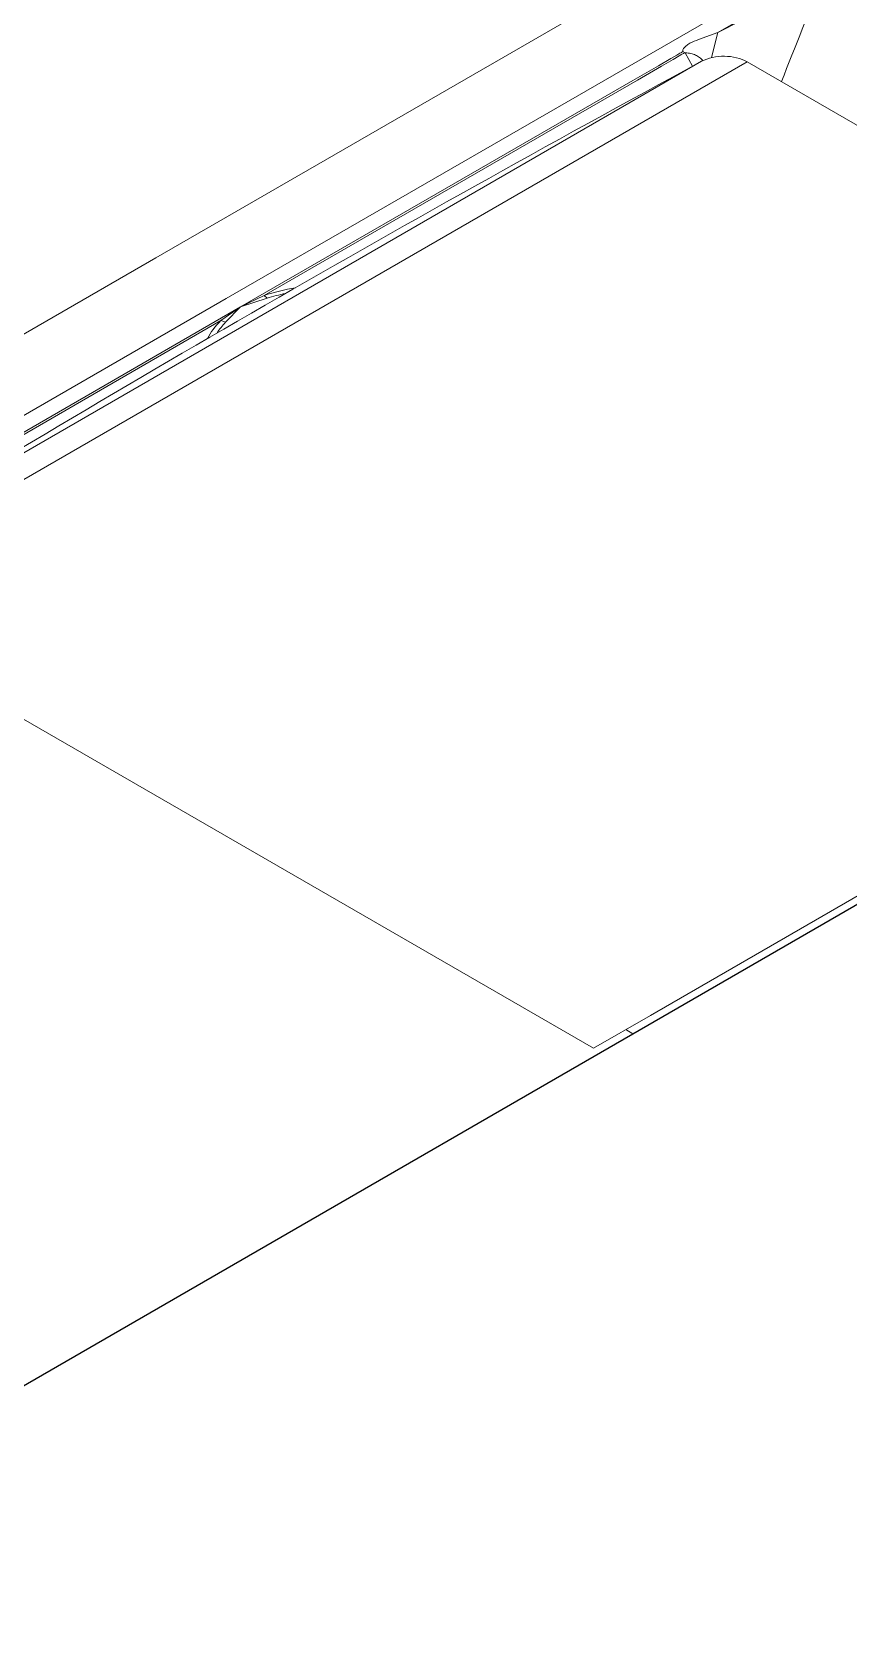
# Model space of a CAD drawing. Header units: millimetres. Extents: x 474.7 to 528.3, y 13.1 to 23.5.
# Drawn here: x 482.0666 to 482.09165, y 15.05877 to 15.10785 of the extents above; entities that cross this region are included whole.
import ezdxf

# ---------------------------------------------------------------- set-up
doc = ezdxf.new("R2010")
doc.units = ezdxf.units.MM
doc.header["$LTSCALE"] = 2.5
doc.layers.add('I-ARQ', color=8, linetype='Continuous')

msp = doc.modelspace()

# ---------------------------------------------------------------- linework, layer by layer
at = {"layer": 'I-ARQ', "extrusion": (0, 0.816497, 0.57735)}
msp.add_line((481.59626, 14.794954, 10.984089), (482.451859, 15.288934, 10.285495), dxfattribs=at)
at = {"layer": 'I-ARQ', "lineweight": 5}
for points in [[(482.088099, 15.111154, 10.536915), (482.088099, 15.111154, 10.536915), (482.070388, 15.100928, 10.551375), (482.070388, 15.100928, 10.551375)], [(482.090262, 15.109905, 10.538681), (482.090262, 15.109905, 10.538681), (482.072551, 15.099679, 10.553142), (482.072551, 15.099679, 10.553142)], [(482.089577, 15.106333, 10.543733), (482.09, 15.107408, 10.542212), (482.090429, 15.108483, 10.540692), (482.090866, 15.109556, 10.539175)], [(482.087628, 15.10784, 10.541601), (482.087628, 15.10784, 10.541601), (482.088962, 15.10861, 10.540512), (482.088962, 15.10861, 10.540512)], [(482.087432, 15.107068, 10.542693), (482.087432, 15.107068, 10.542693), (482.087628, 15.10784, 10.541601), (482.087628, 15.10784, 10.541601)], [(482.086552, 15.107261, 10.542419), (482.086552, 15.107261, 10.542419), (482.086625, 15.107219, 10.542479), (482.086625, 15.107219, 10.542479)], [(482.086625, 15.107219, 10.542479), (482.086625, 15.107219, 10.542479), (482.086854, 15.106807, 10.543063), (482.086854, 15.106807, 10.543063)], [(482.087128, 15.106955, 10.542853), (482.087523, 15.107168, 10.542551), (482.08814, 15.107163, 10.542559), (482.088522, 15.106942, 10.542871)], [(482.061613, 15.092224, 10.563686), (482.061613, 15.092224, 10.563686), (482.087128, 15.106955, 10.542853), (482.087128, 15.106955, 10.542853)], [(482.061719, 15.091467, 10.564755), (482.061719, 15.091467, 10.564755), (482.088522, 15.106942, 10.542871), (482.088522, 15.106942, 10.542871)], [(482.073322, 15.099235, 10.553771), (482.077852, 15.10185, 10.550072), (482.082455, 15.104424, 10.546432), (482.087128, 15.106955, 10.542853)], [(482.088522, 15.106942, 10.542871), (482.088522, 15.106942, 10.542871), (482.112359, 15.093179, 10.562334), (482.112359, 15.093179, 10.562334)], [(482.052678, 15.090703, 10.565836), (482.052678, 15.090703, 10.565836), (482.070388, 15.100928, 10.551375), (482.070388, 15.100928, 10.551375)], [(482.054841, 15.089454, 10.567602), (482.054841, 15.089454, 10.567602), (482.072551, 15.099679, 10.553142), (482.072551, 15.099679, 10.553142)], [(482.072993, 15.099425, 10.553502), (482.072993, 15.099425, 10.553502), (482.073718, 15.099775, 10.553006), (482.073718, 15.099775, 10.553006)], [(482.072993, 15.099425, 10.553502), (482.072993, 15.099425, 10.553502), (482.073805, 15.099689, 10.553128), (482.073805, 15.099689, 10.553128)], [(482.073718, 15.099775, 10.553006), (482.07402, 15.099876, 10.552864), (482.074341, 15.099955, 10.552752), (482.074673, 15.100012, 10.552671)], [(482.073718, 15.099775, 10.553006), (482.073718, 15.099775, 10.553006), (482.073805, 15.099689, 10.553128), (482.073805, 15.099689, 10.553128)], [(482.073805, 15.099689, 10.553128), (482.073986, 15.099748, 10.553045), (482.074175, 15.099798, 10.552974), (482.074369, 15.099839, 10.552916)], [(482.05995, 15.091263, 10.565044), (482.064333, 15.093962, 10.561228), (482.068791, 15.096619, 10.55747), (482.073322, 15.099235, 10.553771)], [(482.072385, 15.099005, 10.554095), (482.072385, 15.099005, 10.554095), (482.072993, 15.099425, 10.553502), (482.072993, 15.099425, 10.553502)], [(482.072534, 15.098955, 10.554166), (482.072534, 15.098955, 10.554166), (482.072993, 15.099425, 10.553502), (482.072993, 15.099425, 10.553502)], [(482.071976, 15.098455, 10.554873), (482.072074, 15.098647, 10.554602), (482.072211, 15.098832, 10.554341), (482.072385, 15.099005, 10.554095)], [(482.072271, 15.098626, 10.554631), (482.072344, 15.09874, 10.55447), (482.072432, 15.09885, 10.554315), (482.072534, 15.098955, 10.554166)], [(482.072385, 15.099005, 10.554095), (482.072385, 15.099005, 10.554095), (482.072534, 15.098955, 10.554166), (482.072534, 15.098955, 10.554166)], [(482.112359, 15.093179, 10.562334), (482.112359, 15.093179, 10.562334), (482.085557, 15.077705, 10.584219), (482.085557, 15.077705, 10.584219)], [(482.059972, 15.090459, 10.566182), (482.059972, 15.090459, 10.566182), (482.08381, 15.076696, 10.585645), (482.08381, 15.076696, 10.585645)], [(482.098306, 15.08481, 10.57417), (482.098306, 15.08481, 10.57417), (482.085023, 15.077141, 10.585016), (482.085023, 15.077141, 10.585016)], [(482.087176, 15.078384, 10.583258), (482.087176, 15.078384, 10.583258), (482.093018, 15.081757, 10.578487), (482.093018, 15.081757, 10.578487)], [(482.085557, 15.077705, 10.584219), (482.085557, 15.077705, 10.584219), (482.08381, 15.076696, 10.585645), (482.08381, 15.076696, 10.585645)], [(482.085023, 15.077141, 10.585016), (482.085023, 15.077141, 10.585016), (482.084801, 15.077269, 10.584835), (482.084801, 15.077269, 10.584835)]]:
    msp.add_open_spline(points, degree=3, dxfattribs=at)
for points, knots in [([(482.087628, 15.10784, 10.541601), (482.087628, 15.10784, 10.541601), (482.08787, 15.107963, 10.541427), (482.08787, 15.107963, 10.541427), (482.08787, 15.107963, 10.541427), (482.08787, 15.107963, 10.541427), (482.08811, 15.108088, 10.541251), (482.08811, 15.108088, 10.541251), (482.08811, 15.108088, 10.541251), (482.08811, 15.108088, 10.541251), (482.088268, 15.108171, 10.541133), (482.088268, 15.108171, 10.541133), (482.088268, 15.108171, 10.541133), (482.088268, 15.108171, 10.541133), (482.08858, 15.108339, 10.540896), (482.08858, 15.108339, 10.540896), (482.08858, 15.108339, 10.540896), (482.08858, 15.108339, 10.540896), (482.089046, 15.108589, 10.540541), (482.089046, 15.108589, 10.540541), (482.089046, 15.108589, 10.540541), (482.089046, 15.108589, 10.540541), (482.089506, 15.108839, 10.540189), (482.089506, 15.108839, 10.540189), (482.089506, 15.108839, 10.540189), (482.089506, 15.108839, 10.540189), (482.089964, 15.109085, 10.53984), (482.089964, 15.109085, 10.53984), (482.089964, 15.109085, 10.53984), (482.089964, 15.109085, 10.53984), (482.090419, 15.109325, 10.539501), (482.090419, 15.109325, 10.539501), (482.090419, 15.109325, 10.539501), (482.090419, 15.109325, 10.539501), (482.090642, 15.109441, 10.539337), (482.090642, 15.109441, 10.539337), (482.090642, 15.109441, 10.539337), (482.090642, 15.109441, 10.539337), (482.090866, 15.109556, 10.539175), (482.090866, 15.109556, 10.539175)], [0, 0, 0, 0, 0.1, 0.1, 0.1, 0.1, 0.2, 0.2, 0.2, 0.2, 0.3, 0.3, 0.3, 0.3, 0.4, 0.4, 0.4, 0.4, 0.5, 0.5, 0.5, 0.5, 0.6, 0.6, 0.6, 0.6, 0.7, 0.7, 0.7, 0.7, 0.8, 0.8, 0.8, 0.8, 0.9, 0.9, 0.9, 0.9, 1, 1, 1, 1]), ([(482.086552, 15.107261, 10.542419), (482.086552, 15.107261, 10.542419), (482.086553, 15.107284, 10.542388), (482.086553, 15.107284, 10.542388), (482.086553, 15.107284, 10.542388), (482.086553, 15.107284, 10.542388), (482.086556, 15.107306, 10.542356), (482.086556, 15.107306, 10.542356), (482.086556, 15.107306, 10.542356), (482.086556, 15.107306, 10.542356), (482.086563, 15.107329, 10.542324), (482.086563, 15.107329, 10.542324), (482.086563, 15.107329, 10.542324), (482.086563, 15.107329, 10.542324), (482.086575, 15.10735, 10.542294), (482.086575, 15.10735, 10.542294), (482.086575, 15.10735, 10.542294), (482.086575, 15.10735, 10.542294), (482.086591, 15.107372, 10.542263), (482.086591, 15.107372, 10.542263), (482.086591, 15.107372, 10.542263), (482.086591, 15.107372, 10.542263), (482.086609, 15.107393, 10.542233), (482.086609, 15.107393, 10.542233), (482.086609, 15.107393, 10.542233), (482.086609, 15.107393, 10.542233), (482.086631, 15.107414, 10.542203), (482.086631, 15.107414, 10.542203), (482.086631, 15.107414, 10.542203), (482.086631, 15.107414, 10.542203), (482.086655, 15.107434, 10.542176), (482.086655, 15.107434, 10.542176), (482.086655, 15.107434, 10.542176), (482.086655, 15.107434, 10.542176), (482.086681, 15.107453, 10.542148), (482.086681, 15.107453, 10.542148), (482.086681, 15.107453, 10.542148), (482.086681, 15.107453, 10.542148), (482.08671, 15.107472, 10.542121), (482.08671, 15.107472, 10.542121), (482.08671, 15.107472, 10.542121), (482.08671, 15.107472, 10.542121), (482.08677, 15.107507, 10.542072), (482.08677, 15.107507, 10.542072), (482.08677, 15.107507, 10.542072), (482.08677, 15.107507, 10.542072), (482.086836, 15.107539, 10.542026), (482.086836, 15.107539, 10.542026), (482.086836, 15.107539, 10.542026), (482.086836, 15.107539, 10.542026), (482.086902, 15.107569, 10.541984), (482.086902, 15.107569, 10.541984), (482.086902, 15.107569, 10.541984), (482.086902, 15.107569, 10.541984), (482.086969, 15.107598, 10.541943), (482.086969, 15.107598, 10.541943), (482.086969, 15.107598, 10.541943), (482.086969, 15.107598, 10.541943), (482.087036, 15.107624, 10.541906), (482.087036, 15.107624, 10.541906), (482.087036, 15.107624, 10.541906), (482.087036, 15.107624, 10.541906), (482.087171, 15.107676, 10.541833), (482.087171, 15.107676, 10.541833), (482.087171, 15.107676, 10.541833), (482.087171, 15.107676, 10.541833), (482.087369, 15.107747, 10.541732), (482.087369, 15.107747, 10.541732), (482.087369, 15.107747, 10.541732), (482.087369, 15.107747, 10.541732), (482.087628, 15.10784, 10.541601), (482.087628, 15.10784, 10.541601)], [0, 0, 0, 0, 0.055556, 0.055556, 0.055556, 0.055556, 0.111111, 0.111111, 0.111111, 0.111111, 0.166667, 0.166667, 0.166667, 0.166667, 0.222222, 0.222222, 0.222222, 0.222222, 0.277778, 0.277778, 0.277778, 0.277778, 0.333333, 0.333333, 0.333333, 0.333333, 0.388889, 0.388889, 0.388889, 0.388889, 0.444444, 0.444444, 0.444444, 0.444444, 0.5, 0.5, 0.5, 0.5, 0.555556, 0.555556, 0.555556, 0.555556, 0.611111, 0.611111, 0.611111, 0.611111, 0.666667, 0.666667, 0.666667, 0.666667, 0.722222, 0.722222, 0.722222, 0.722222, 0.777778, 0.777778, 0.777778, 0.777778, 0.833333, 0.833333, 0.833333, 0.833333, 0.888889, 0.888889, 0.888889, 0.888889, 0.944444, 0.944444, 0.944444, 0.944444, 1, 1, 1, 1]), ([(482.072993, 15.099425, 10.553502), (482.072993, 15.099425, 10.553502), (482.081709, 15.104457, 10.546386), (482.081709, 15.104457, 10.546386), (482.081709, 15.104457, 10.546386), (482.081709, 15.104457, 10.546386), (482.085019, 15.106368, 10.543683), (482.085019, 15.106368, 10.543683), (482.085019, 15.106368, 10.543683), (482.085019, 15.106368, 10.543683), (482.085802, 15.10682, 10.543044), (482.085802, 15.10682, 10.543044), (482.085802, 15.10682, 10.543044), (482.085802, 15.10682, 10.543044), (482.086182, 15.10704, 10.542733), (482.086182, 15.10704, 10.542733), (482.086182, 15.10704, 10.542733), (482.086182, 15.10704, 10.542733), (482.08637, 15.107148, 10.54258), (482.08637, 15.107148, 10.54258), (482.08637, 15.107148, 10.54258), (482.08637, 15.107148, 10.54258), (482.086463, 15.107201, 10.542504), (482.086463, 15.107201, 10.542504), (482.086463, 15.107201, 10.542504), (482.086463, 15.107201, 10.542504), (482.086508, 15.107228, 10.542467), (482.086508, 15.107228, 10.542467), (482.086508, 15.107228, 10.542467), (482.086508, 15.107228, 10.542467), (482.086524, 15.107239, 10.542451), (482.086524, 15.107239, 10.542451), (482.086524, 15.107239, 10.542451), (482.086524, 15.107239, 10.542451), (482.086552, 15.107261, 10.542419), (482.086552, 15.107261, 10.542419)], [0, 0, 0, 0, 0.111111, 0.111111, 0.111111, 0.111111, 0.222222, 0.222222, 0.222222, 0.222222, 0.333333, 0.333333, 0.333333, 0.333333, 0.444444, 0.444444, 0.444444, 0.444444, 0.555556, 0.555556, 0.555556, 0.555556, 0.666667, 0.666667, 0.666667, 0.666667, 0.777778, 0.777778, 0.777778, 0.777778, 0.888889, 0.888889, 0.888889, 0.888889, 1, 1, 1, 1]), ([(482.073718, 15.099775, 10.553006), (482.073718, 15.099775, 10.553006), (482.082024, 15.104571, 10.546224), (482.082024, 15.104571, 10.546224), (482.082024, 15.104571, 10.546224), (482.082024, 15.104571, 10.546224), (482.085158, 15.10638, 10.543666), (482.085158, 15.10638, 10.543666), (482.085158, 15.10638, 10.543666), (482.085158, 15.10638, 10.543666), (482.085899, 15.106808, 10.543061), (482.085899, 15.106808, 10.543061), (482.085899, 15.106808, 10.543061), (482.085899, 15.106808, 10.543061), (482.08626, 15.107016, 10.542766), (482.08626, 15.107016, 10.542766), (482.08626, 15.107016, 10.542766), (482.08626, 15.107016, 10.542766), (482.086438, 15.107119, 10.54262), (482.086438, 15.107119, 10.54262), (482.086438, 15.107119, 10.54262), (482.086438, 15.107119, 10.54262), (482.086526, 15.10717, 10.542549), (482.086526, 15.10717, 10.542549), (482.086526, 15.10717, 10.542549), (482.086526, 15.10717, 10.542549), (482.08657, 15.107195, 10.542513), (482.08657, 15.107195, 10.542513), (482.08657, 15.107195, 10.542513), (482.08657, 15.107195, 10.542513), (482.086588, 15.107204, 10.542501), (482.086588, 15.107204, 10.542501), (482.086588, 15.107204, 10.542501), (482.086588, 15.107204, 10.542501), (482.086625, 15.107219, 10.542479), (482.086625, 15.107219, 10.542479)], [0, 0, 0, 0, 0.111111, 0.111111, 0.111111, 0.111111, 0.222222, 0.222222, 0.222222, 0.222222, 0.333333, 0.333333, 0.333333, 0.333333, 0.444444, 0.444444, 0.444444, 0.444444, 0.555556, 0.555556, 0.555556, 0.555556, 0.666667, 0.666667, 0.666667, 0.666667, 0.777778, 0.777778, 0.777778, 0.777778, 0.888889, 0.888889, 0.888889, 0.888889, 1, 1, 1, 1]), ([(482.086625, 15.107219, 10.542479), (482.086625, 15.107219, 10.542479), (482.086642, 15.107219, 10.54248), (482.086642, 15.107219, 10.54248), (482.086642, 15.107219, 10.54248), (482.086642, 15.107219, 10.54248), (482.086674, 15.107215, 10.542486), (482.086674, 15.107215, 10.542486), (482.086674, 15.107215, 10.542486), (482.086674, 15.107215, 10.542486), (482.086718, 15.10721, 10.542493), (482.086718, 15.10721, 10.542493), (482.086718, 15.10721, 10.542493), (482.086718, 15.10721, 10.542493), (482.086759, 15.107204, 10.542501), (482.086759, 15.107204, 10.542501), (482.086759, 15.107204, 10.542501), (482.086759, 15.107204, 10.542501), (482.086799, 15.107196, 10.542511), (482.086799, 15.107196, 10.542511), (482.086799, 15.107196, 10.542511), (482.086799, 15.107196, 10.542511), (482.086836, 15.107187, 10.542524), (482.086836, 15.107187, 10.542524), (482.086836, 15.107187, 10.542524), (482.086836, 15.107187, 10.542524), (482.086873, 15.107176, 10.54254), (482.086873, 15.107176, 10.54254), (482.086873, 15.107176, 10.54254), (482.086873, 15.107176, 10.54254), (482.086907, 15.107164, 10.542558), (482.086907, 15.107164, 10.542558), (482.086907, 15.107164, 10.542558), (482.086907, 15.107164, 10.542558), (482.086941, 15.107149, 10.542579), (482.086941, 15.107149, 10.542579), (482.086941, 15.107149, 10.542579), (482.086941, 15.107149, 10.542579), (482.086974, 15.107132, 10.542602), (482.086974, 15.107132, 10.542602), (482.086974, 15.107132, 10.542602), (482.086974, 15.107132, 10.542602), (482.087006, 15.107113, 10.542629), (482.087006, 15.107113, 10.542629), (482.087006, 15.107113, 10.542629), (482.087006, 15.107113, 10.542629), (482.087035, 15.107093, 10.542657), (482.087035, 15.107093, 10.542657), (482.087035, 15.107093, 10.542657), (482.087035, 15.107093, 10.542657), (482.087064, 15.107071, 10.542688), (482.087064, 15.107071, 10.542688), (482.087064, 15.107071, 10.542688), (482.087064, 15.107071, 10.542688), (482.087091, 15.107049, 10.542719), (482.087091, 15.107049, 10.542719), (482.087091, 15.107049, 10.542719), (482.087091, 15.107049, 10.542719), (482.087145, 15.107001, 10.542788), (482.087145, 15.107001, 10.542788), (482.087145, 15.107001, 10.542788), (482.087145, 15.107001, 10.542788), (482.087169, 15.106976, 10.542823), (482.087169, 15.106976, 10.542823)], [0, 0, 0, 0, 0.0625, 0.0625, 0.0625, 0.0625, 0.125, 0.125, 0.125, 0.125, 0.1875, 0.1875, 0.1875, 0.1875, 0.25, 0.25, 0.25, 0.25, 0.3125, 0.3125, 0.3125, 0.3125, 0.375, 0.375, 0.375, 0.375, 0.4375, 0.4375, 0.4375, 0.4375, 0.5, 0.5, 0.5, 0.5, 0.5625, 0.5625, 0.5625, 0.5625, 0.625, 0.625, 0.625, 0.625, 0.6875, 0.6875, 0.6875, 0.6875, 0.75, 0.75, 0.75, 0.75, 0.8125, 0.8125, 0.8125, 0.8125, 0.875, 0.875, 0.875, 0.875, 0.9375, 0.9375, 0.9375, 0.9375, 1, 1, 1, 1]), ([(482.059419, 15.091596, 10.564573), (482.059419, 15.091596, 10.564573), (482.059452, 15.091609, 10.564555), (482.059452, 15.091609, 10.564555), (482.059452, 15.091609, 10.564555), (482.059452, 15.091609, 10.564555), (482.059468, 15.091616, 10.564545), (482.059468, 15.091616, 10.564545), (482.059468, 15.091616, 10.564545), (482.059468, 15.091616, 10.564545), (482.059505, 15.091637, 10.564515), (482.059505, 15.091637, 10.564515), (482.059505, 15.091637, 10.564515), (482.059505, 15.091637, 10.564515), (482.05958, 15.091681, 10.564454), (482.05958, 15.091681, 10.564454), (482.05958, 15.091681, 10.564454), (482.05958, 15.091681, 10.564454), (482.059729, 15.091767, 10.564332), (482.059729, 15.091767, 10.564332), (482.059729, 15.091767, 10.564332), (482.059729, 15.091767, 10.564332), (482.060034, 15.091943, 10.564083), (482.060034, 15.091943, 10.564083), (482.060034, 15.091943, 10.564083), (482.060034, 15.091943, 10.564083), (482.060655, 15.092302, 10.563576), (482.060655, 15.092302, 10.563576), (482.060655, 15.092302, 10.563576), (482.060655, 15.092302, 10.563576), (482.063244, 15.093796, 10.561462), (482.063244, 15.093796, 10.561462), (482.063244, 15.093796, 10.561462), (482.063244, 15.093796, 10.561462), (482.072993, 15.099425, 10.553502), (482.072993, 15.099425, 10.553502)], [0, 0, 0, 0, 0.111111, 0.111111, 0.111111, 0.111111, 0.222222, 0.222222, 0.222222, 0.222222, 0.333333, 0.333333, 0.333333, 0.333333, 0.444444, 0.444444, 0.444444, 0.444444, 0.555556, 0.555556, 0.555556, 0.555556, 0.666667, 0.666667, 0.666667, 0.666667, 0.777778, 0.777778, 0.777778, 0.777778, 0.888889, 0.888889, 0.888889, 0.888889, 1, 1, 1, 1]), ([(482.059492, 15.091554, 10.564633), (482.059492, 15.091554, 10.564633), (482.059514, 15.091572, 10.564607), (482.059514, 15.091572, 10.564607), (482.059514, 15.091572, 10.564607), (482.059514, 15.091572, 10.564607), (482.059525, 15.091581, 10.564595), (482.059525, 15.091581, 10.564595), (482.059525, 15.091581, 10.564595), (482.059525, 15.091581, 10.564595), (482.059561, 15.091601, 10.564566), (482.059561, 15.091601, 10.564566), (482.059561, 15.091601, 10.564566), (482.059561, 15.091601, 10.564566), (482.059632, 15.091642, 10.564508), (482.059632, 15.091642, 10.564508), (482.059632, 15.091642, 10.564508), (482.059632, 15.091642, 10.564508), (482.059775, 15.091725, 10.564391), (482.059775, 15.091725, 10.564391), (482.059775, 15.091725, 10.564391), (482.059775, 15.091725, 10.564391), (482.060064, 15.091892, 10.564155), (482.060064, 15.091892, 10.564155), (482.060064, 15.091892, 10.564155), (482.060064, 15.091892, 10.564155), (482.060658, 15.092235, 10.56367), (482.060658, 15.092235, 10.56367), (482.060658, 15.092235, 10.56367), (482.060658, 15.092235, 10.56367), (482.063125, 15.093659, 10.561656), (482.063125, 15.093659, 10.561656), (482.063125, 15.093659, 10.561656), (482.063125, 15.093659, 10.561656), (482.072385, 15.099005, 10.554095), (482.072385, 15.099005, 10.554095)], [0, 0, 0, 0, 0.111111, 0.111111, 0.111111, 0.111111, 0.222222, 0.222222, 0.222222, 0.222222, 0.333333, 0.333333, 0.333333, 0.333333, 0.444444, 0.444444, 0.444444, 0.444444, 0.555556, 0.555556, 0.555556, 0.555556, 0.666667, 0.666667, 0.666667, 0.666667, 0.777778, 0.777778, 0.777778, 0.777778, 0.888889, 0.888889, 0.888889, 0.888889, 1, 1, 1, 1])]:
    msp.add_open_spline(points, degree=3, knots=knots, dxfattribs=at)

doc.saveas('drawing.dxf')
